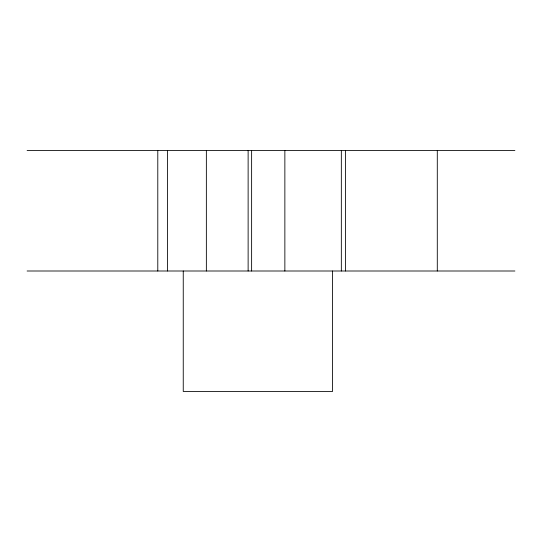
<?xml version="1.0" encoding="UTF-8"?>
<svg xmlns="http://www.w3.org/2000/svg" width="542" height="542" viewBox="0 0 542 542"><rect width="100%" height="100%" fill="white"/><g stroke="black" fill="none" stroke-linecap="round" stroke-linejoin="round"><path stroke-width="0.81" d="M27.1 150.54L514.9 150.54M27.1 271L514.9 271M437.292 150.54L437.292 271M345.545 150.54L345.545 271M341.338 150.54L341.338 271M332.558 271L332.558 391.459L183.25 391.459L183.25 271M284.862 150.54L284.862 271M251.623 150.54L251.623 271M248.128 150.54L248.128 271M206.36 150.54L206.36 271M167.444 150.54L167.444 271M157.79 150.54L157.79 271"/></g></svg>
